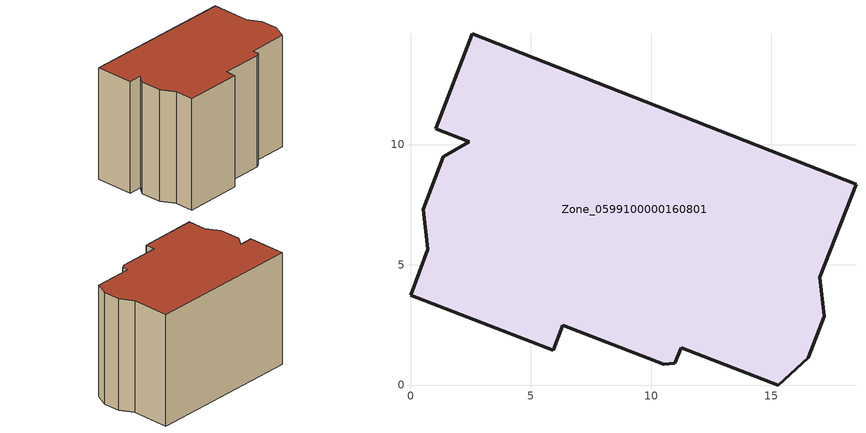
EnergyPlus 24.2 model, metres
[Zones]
Zone_0599100000160801
 floor ground (C_G): 6.33,2.48 5.93,1.45 0,3.74 0.72,5.65 0.52,7.31 1.37,9.5 2.45,10.11 1.05,10.65 2.57,14.6 18.52,8.36 17.02,4.49 17.2,2.87 16.53,1.13 15.29,0 11.25,1.56 10.99,0.9 10.54,0.86 z0
 wall outside (C_F): 18.52,8.36 2.57,14.6 1.05,10.65 2.45,10.11 1.37,9.5 0.52,7.31 0.72,5.65 0,3.74 5.93,1.45 6.33,2.48 10.54,0.86 10.99,0.9 11.25,1.56 15.29,0 16.53,1.13 17.2,2.87 17.02,4.49 18.52,8.36 z0:12.58
 roof outside (C_R): 10.99,0.9 11.25,1.56 15.29,0 16.53,1.13 17.2,2.87 17.02,4.49 18.52,8.36 2.57,14.6 1.05,10.65 2.45,10.11 1.37,9.5 0.52,7.31 0.72,5.65 0,3.74 5.93,1.45 6.33,2.48 10.54,0.86 z12.58
[BUILDING]
Pand.0599100000160801: North Axis=0; Terrain=City; Loads Convergence Tolerance Value=0.04; Temperature Convergence Tolerance Value=0.4; Solar Distribution=FullExterior; Maximum Number of Warmup Days=25; Minimum Number of Warmup Days=1
[Site:Location]
Rotterdam.The.Hague.AP_ZH_NLD Design_Conditions: Latitude=51.96; Longitude=4.45; Time Zone=1; Elevation=-4.5
[SITE:GROUNDTEMPERATURE:BUILDINGSURFACE]
18, 18, 18, 18, 18, 18, 18, 18, 18, 18, 18, 18
[MATERIAL] Thermal Absorptance=0.9; Solar Absorptance=0.7; Visible Absorptance=0.7
Name | Roughness | Thickness | Conductivity | Density | Specific Heat
G.TI.1946 | MediumSmooth | 0.15 | 1 | 540 | 1210
F.TI.1946 | Rough | 0.3 | 0.857143 | 1920 | 840
R.TI.1946 | MediumRough | 0.2 | 0.1 | 1500 | 1000
[CONSTRUCTION]
C_G: G.TI.1946
C_F: F.TI.1946
C_R: R.TI.1946
[ZONE]
Zone_0599100000160801: Type=1; Multiplier=1; Ceiling Height=Autocalculate; Volume=Autocalculate; Floor Area=autocalculate; Part of Total Floor Area=Yes
[ZONEINFILTRATION:DESIGNFLOWRATE]
Infil_Zone_0599100000160801: Zone or ZoneList or Space or SpaceList=Zone_0599100000160801; Schedule=AlwaysOn; Design Flow Rate Calculation Method=Flow/Area; Flow Rate per Floor Area=0.003; Constant Term Coefficient=1; Temperature Term Coefficient=0; Velocity Term Coefficient=0; Velocity Squared Term Coefficient=0
[HVACTEMPLATE:ZONE:IDEALLOADSAIRSYSTEM]
Zone_0599100000160801: Maximum Heating Supply Air Temperature=50; Minimum Cooling Supply Air Temperature=13; Maximum Heating Supply Air Humidity Ratio=0.0156; Minimum Cooling Supply Air Humidity Ratio=0.0077; Heating Limit=NoLimit; Cooling Limit=NoLimit; Dehumidification Control Type=ConstantSensibleHeatRatio; Cooling Sensible Heat Ratio=0.7; Dehumidification Setpoint=60; Humidification Control Type=None; Humidification Setpoint=30; Outdoor Air Method=None; Outdoor Air Flow Rate per Person=0.00944; Outdoor Air Flow Rate per Zone Floor Area=0; Outdoor Air Flow Rate per Zone=0; Demand Controlled Ventilation Type=None; Outdoor Air Economizer Type=NoEconomizer; Heat Recovery Type=None; Sensible Heat Recovery Effectiveness=0.7; Latent Heat Recovery Effectiveness=0.65
[ZONECONTROL:THERMOSTAT]
ThermostatControl_Zone_0599100000160801: Zone or ZoneList=Zone_0599100000160801; Control Type Schedule=DualSetpointControlType; Control 1=Thermostat_Zone_0599100000160801; Temperature Difference Between Cutout And Setpoint=0
[THERMOSTATSETPOINT:DUALSETPOINT]
Thermostat_Zone_0599100000160801: Heating Setpoint Temperature Schedule=HeatingSetpoint_Zone_0599100000160801; Cooling Setpoint Temperature Schedule=CoolingSetpoint_Zone_0599100000160801
[SCHEDULE:COMPACT]
HeatingSetpoint_Zone_0599100000160801: Through: 12/31, For: AllDays, Until: 24:00, 21
CoolingSetpoint_Zone_0599100000160801: Through: 12/31, For: AllDays, Until: 24:00, 24
DualSetpointControlType: Through: 12/31, For: AllDays, Until: 24:00, 4
AlwaysOn: Through: 12/31, For: AllDays, Until: 24:00, 1
